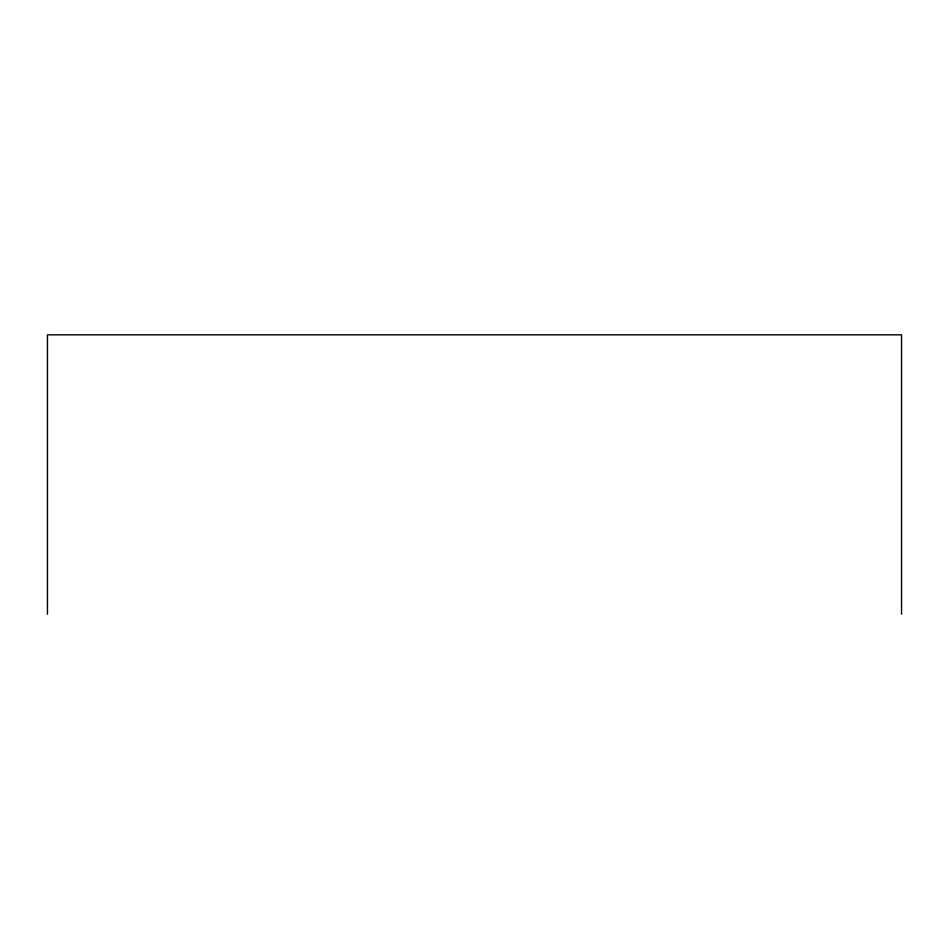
<?xml version="1.0" encoding="UTF-8"?>
<svg xmlns="http://www.w3.org/2000/svg" width="949" height="949" viewBox="0 0 949 949"><rect width="100%" height="100%" fill="white"/><g stroke="black" fill="none" stroke-linecap="round" stroke-linejoin="round"><path stroke-width="1.42" d="M901.55 614.169L901.55 334.831L47.45 334.831L47.45 614.169"/></g></svg>
